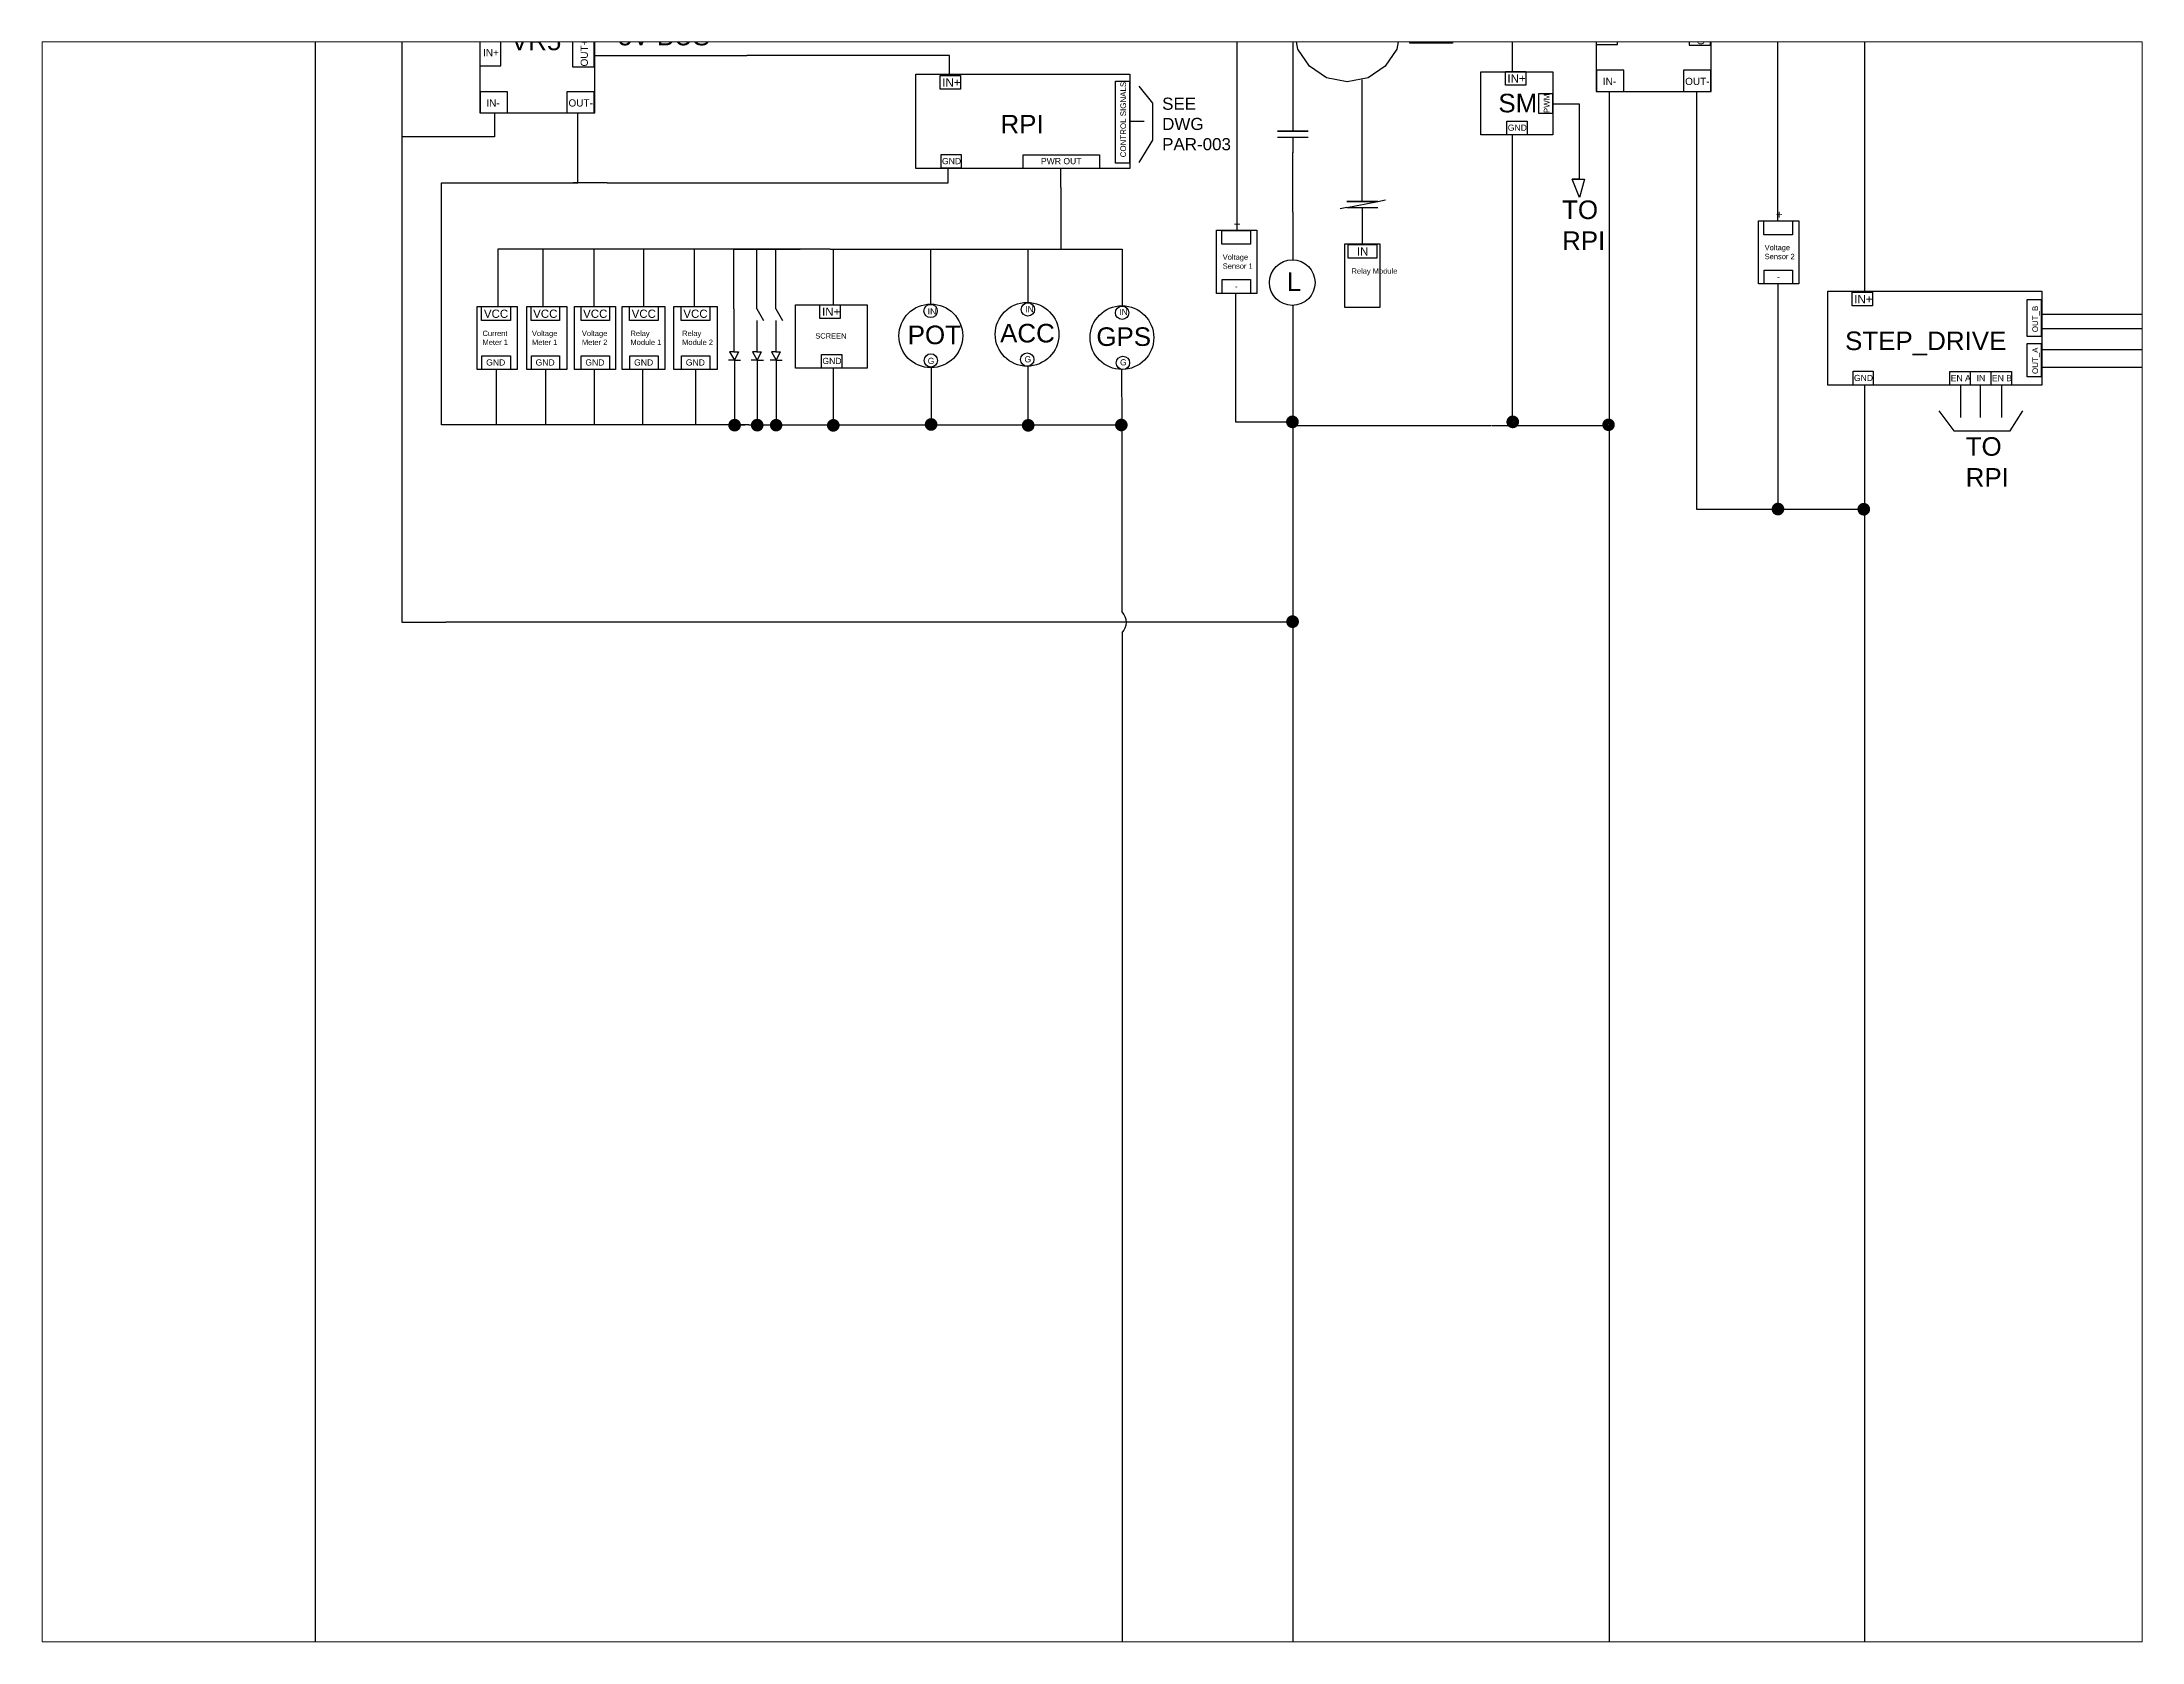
# Paper-space layout 'Layout2' of a CAD drawing. Header units: inches. Extents: x 1.05 to 9.45, y 0.8 to 7.2.
# The model-space entities are those that its viewports show. They can reach past a viewport. Long polylines and large blocks are cut down to what shows.
import ezdxf

# ---------------------------------------------------------------- set-up
doc = ezdxf.new("R2010")
doc.units = ezdxf.units.IN
doc.header["$MEASUREMENT"] = 0
doc.styles.get("Standard").update_dxf_attribs({"font": 'arial.ttf'})

msp = doc.modelspace()

# ---------------------------------------------------------------- linework, layer by layer
for p, q in [((6.832, 9.87), (6.832, 8.018)), ((7.809, 9.152), (7.809, 9.87)), ((1.536, 9.523), (1.536, -0.153)), ((2.035, 9.523), (2.035, 5.764)), ((7.154, 9.163), (7.154, 8.585)), ((7.826, 9.152), (7.809, 9.152)), ((8.415, 9.166), (8.415, 8.927)), ((9.941, 8.069), (9.941, 9.166)), ((10.438, 9.166), (10.438, 8.351)), ((3.143, 9.02), (4.016, 9.02)), ((5.182, 9.02), (4.016, 9.02)), ((5.182, 8.911), (5.182, 9.02)), ((7.553, 8.181), (7.553, 8.879)), ((8.971, 8.812), (8.971, -0.153)), ((9.473, 8.812), (9.473, 6.413)), ((2.567, 8.689), (2.567, 8.552)), ((3.046, 8.287), (3.046, 8.689)), ((7.154, 8.585), (7.065, 8.585)), ((7.065, 8.585), (7.154, 8.585)), ((7.243, 8.585), (7.154, 8.585)), ((7.154, 8.585), (7.243, 8.585)), ((2.567, 8.552), (2.035, 8.552)), ((7.065, 8.55), (7.154, 8.55)), ((7.154, 8.55), (7.243, 8.55)), ((7.154, 8.55), (7.154, 8.46)), ((7.154, 8.119), (7.154, 8.461)), ((8.415, 8.563), (8.415, 6.894)), ((5.174, 8.287), (5.174, 8.369)), ((5.821, 8.26), (5.821, 8.369)), ((10.438, 8.351), (10.438, 7.665)), ((2.262, 6.896), (2.262, 8.287)), ((2.262, 8.287), (3.046, 8.287)), ((3.214, 8.287), (3.019, 8.287)), ((3.214, 8.287), (4.947, 8.287)), ((4.947, 8.287), (5.174, 8.287)), ((5.821, 8.26), (5.821, 7.907)), ((7.154, 8.119), (7.154, 7.844)), ((7.464, 8.146), (7.425, 8.138)), ((7.553, 8.181), (7.464, 8.181)), ((7.464, 8.181), (7.553, 8.181)), ((7.464, 8.146), (7.642, 8.181)), ((7.464, 8.146), (7.553, 8.146)), ((7.552, 8.144), (7.552, 7.936)), ((7.642, 8.181), (7.553, 8.181)), ((7.553, 8.181), (7.642, 8.181)), ((7.553, 8.146), (7.642, 8.146)), ((7.642, 8.181), (7.687, 8.19)), ((3.943, 7.907), (2.587, 7.907)), ((2.587, 7.907), (2.587, 7.577)), ((2.846, 7.576), (2.846, 7.907)), ((3.14, 7.576), (3.14, 7.907)), ((3.424, 7.576), (3.424, 7.907)), ((3.717, 7.576), (3.717, 7.907)), ((4.485, 7.907), (3.943, 7.907)), ((3.943, 7.564), (3.943, 7.907)), ((3.943, 7.907), (4.324, 7.907)), ((4.274, 7.907), (3.994, 7.907)), ((4.075, 7.564), (4.075, 7.907)), ((4.495, 7.907), (4.132, 7.907)), ((4.183, 7.564), (4.183, 7.907)), ((4.495, 7.907), (5.073, 7.907)), ((4.514, 7.587), (4.514, 7.907)), ((5.073, 7.907), (5.073, 7.591)), ((5.073, 7.907), (5.632, 7.907)), ((5.632, 7.907), (5.632, 7.6)), ((5.632, 7.907), (6.173, 7.907)), ((6.173, 7.907), (6.173, 7.58)), ((6.825, 7.652), (6.825, 6.914)), ((9.941, 7.707), (9.941, 6.413)), ((3.943, 7.564), (3.943, 7.497)), ((3.943, 7.497), (3.943, 7.372)), ((4.075, 7.564), (4.113, 7.497)), ((4.075, 7.497), (4.075, 7.372)), ((4.183, 7.564), (4.222, 7.497)), ((4.183, 7.497), (4.183, 7.372)), ((7.154, 7.583), (7.154, 6.894)), ((11.454, 7.533), (12.091, 7.533)), ((3.943, 7.372), (3.943, 7.316)), ((4.075, 7.372), (4.074, 7.316)), ((4.183, 7.372), (4.183, 7.316)), ((11.454, 7.451), (12.051, 7.451)), ((3.946, 7.268), (3.911, 7.268)), ((3.943, 7.316), (3.918, 7.316)), ((3.918, 7.316), (3.946, 7.268)), ((3.943, 7.316), (3.968, 7.316)), ((3.968, 7.316), (3.946, 7.268)), ((3.946, 7.268), (3.981, 7.268)), ((3.946, 7.268), (3.946, 6.896)), ((4.077, 7.268), (4.042, 7.268)), ((4.074, 7.316), (4.049, 7.316)), ((4.049, 7.316), (4.077, 7.268)), ((4.074, 7.316), (4.099, 7.316)), ((4.099, 7.316), (4.077, 7.268)), ((4.077, 7.268), (4.112, 7.268)), ((4.077, 7.268), (4.077, 6.896)), ((4.185, 7.268), (4.15, 7.268)), ((4.183, 7.316), (4.158, 7.316)), ((4.158, 7.316), (4.185, 7.268)), ((4.183, 7.316), (4.208, 7.316)), ((4.208, 7.316), (4.185, 7.268)), ((4.185, 7.268), (4.22, 7.268)), ((4.185, 7.268), (4.185, 6.896)), ((11.454, 7.329), (12.038, 7.329)), ((2.579, 6.896), (2.579, 7.214)), ((2.862, 6.896), (2.862, 7.214)), ((3.142, 6.896), (3.142, 7.214)), ((3.42, 6.896), (3.42, 7.214)), ((3.724, 6.896), (3.724, 7.214)), ((4.514, 6.896), (4.514, 7.223)), ((5.077, 6.896), (5.077, 7.225)), ((5.633, 6.896), (5.633, 7.234)), ((6.173, 6.896), (6.171, 7.215)), ((10.438, 7.124), (10.438, -0.153)), ((11.454, 7.229), (12.064, 7.229)), ((4.028, 6.896), (2.262, 6.896)), ((3.946, 6.896), (4.005, 6.896)), ((4.028, 6.896), (4.514, 6.896)), ((4.514, 6.896), (5.077, 6.896)), ((5.077, 6.896), (5.633, 6.896)), ((5.633, 6.896), (6.173, 6.896)), ((6.825, 6.914), (7.152, 6.914)), ((7.154, 6.894), (7.475, 6.894)), ((7.154, 6.894), (7.154, 5.764)), ((7.471, 6.894), (8.294, 6.894)), ((8.298, 6.894), (8.971, 6.894)), ((6.173, 5.822), (6.173, 6.877)), ((9.473, 6.413), (10.438, 6.413)), ((2.035, 5.764), (2.288, 5.764)), ((7.154, 5.764), (2.288, 5.764)), ((6.173, 5.702), (6.173, -0.153)), ((7.154, 5.764), (7.154, -0.153)), ((-0.498, -0.154), (0.213, -0.154)), ((0.213, -0.154), (0.781, -0.154)), ((0.781, -0.154), (1.221, -0.153)), ((1.221, -0.153), (11.778, -0.153))]:
    msp.add_line(p, q)
at = {"color": 242, "true_color": 0xcd2027}
for p, q in [((6.35, 8.746), (6.271, 8.843)), ((6.35, 8.532), (6.35, 8.746)), ((8.647, 8.741), (8.799, 8.741)), ((8.799, 8.741), (8.799, 8.308)), ((6.22, 8.642), (6.3, 8.642)), ((6.271, 8.405), (6.35, 8.532)), ((8.799, 8.308), (8.758, 8.308)), ((8.758, 8.308), (8.829, 8.308)), ((8.801, 8.204), (8.758, 8.308)), ((8.829, 8.308), (8.801, 8.204)), ((10.99, 7.124), (10.99, 6.94)), ((11.104, 7.124), (11.104, 6.94)), ((11.225, 7.124), (11.225, 6.94)), ((10.866, 6.977), (10.952, 6.863)), ((11.275, 6.863), (11.349, 6.977)), ((10.952, 6.863), (11.275, 6.863))]:
    msp.add_line(p, q, dxfattribs=at)
for points in [[(8.897, 8.812), (9.558, 8.812), (9.558, 9.504), (8.897, 9.504)], [(2.482, 8.689), (3.143, 8.689), (3.143, 9.381), (2.482, 9.381)], [(7.826, 9.09), (7.826, 9.225), (8.072, 9.225), (8.072, 9.09)], [(7.827, 9.103), (7.827, 9.214), (7.881, 9.214), (7.881, 9.103)], [(8.018, 9.103), (8.018, 9.214), (8.072, 9.214), (8.072, 9.103)], [(8.897, 9.24), (8.897, 9.082), (9.02, 9.082), (9.02, 9.24)], [(9.554, 9.078), (9.554, 9.235), (9.432, 9.235), (9.432, 9.078)], [(2.482, 9.116), (2.482, 8.959), (2.604, 8.959), (2.604, 9.116)], [(3.139, 8.954), (3.139, 9.112), (3.016, 9.112), (3.016, 8.954)], [(8.899, 8.812), (9.056, 8.812), (9.056, 8.935), (8.899, 8.935)], [(9.398, 8.812), (9.556, 8.812), (9.556, 8.935), (9.398, 8.935)], [(2.484, 8.689), (2.641, 8.689), (2.641, 8.811), (2.484, 8.811)], [(2.983, 8.689), (3.14, 8.689), (3.14, 8.811), (2.983, 8.811)], [(4.987, 8.911), (6.217, 8.911), (6.217, 8.369), (4.987, 8.369)], [(5.128, 8.905), (5.244, 8.905), (5.244, 8.825), (5.128, 8.825)], [(6.135, 8.4), (6.135, 8.872), (6.215, 8.872), (6.215, 8.4)], [(8.234, 8.926), (8.647, 8.926), (8.647, 8.563), (8.234, 8.563)], [(8.375, 8.927), (8.492, 8.927), (8.492, 8.848), (8.375, 8.848)], [(8.567, 8.685), (8.567, 8.801), (8.646, 8.801), (8.646, 8.685)], [(8.384, 8.642), (8.5, 8.642), (8.5, 8.563), (8.384, 8.563)], [(5.133, 8.45), (5.249, 8.45), (5.249, 8.371), (5.133, 8.371)], [(5.605, 8.449), (6.043, 8.449), (6.043, 8.369), (5.605, 8.369)], [(6.715, 8.016), (6.947, 8.016), (6.947, 7.652), (6.715, 7.652)], [(6.746, 8.014), (6.91, 8.014), (6.91, 7.935), (6.746, 7.935)], [(9.829, 8.07), (10.061, 8.07), (10.061, 7.707), (9.829, 7.707)], [(9.86, 8.069), (10.024, 8.069), (10.024, 7.989), (9.86, 7.989)], [(7.453, 7.936), (7.653, 7.936), (7.653, 7.572), (7.453, 7.572)], [(7.472, 7.934), (7.636, 7.934), (7.636, 7.854), (7.472, 7.854)], [(6.748, 7.732), (6.91, 7.732), (6.91, 7.652), (6.748, 7.652)], [(9.862, 7.786), (10.024, 7.786), (10.024, 7.707), (9.862, 7.707)], [(10.227, 7.665), (11.457, 7.665), (11.457, 7.124), (10.227, 7.124)], [(10.368, 7.659), (10.484, 7.659), (10.484, 7.58), (10.368, 7.58)], [(11.374, 7.404), (11.374, 7.617), (11.454, 7.617), (11.454, 7.404)], [(2.468, 7.577), (2.698, 7.577), (2.698, 7.214), (2.468, 7.214)], [(2.493, 7.576), (2.658, 7.576), (2.658, 7.496), (2.493, 7.496)], [(2.752, 7.577), (2.982, 7.577), (2.982, 7.214), (2.752, 7.214)], [(2.777, 7.576), (2.941, 7.576), (2.941, 7.496), (2.777, 7.496)], [(3.026, 7.577), (3.262, 7.577), (3.262, 7.214), (3.026, 7.214)], [(3.064, 7.576), (3.228, 7.576), (3.228, 7.496), (3.064, 7.496)], [(3.301, 7.577), (3.545, 7.577), (3.545, 7.214), (3.301, 7.214)], [(3.343, 7.576), (3.507, 7.576), (3.507, 7.496), (3.343, 7.496)], [(3.597, 7.577), (3.847, 7.577), (3.847, 7.214), (3.597, 7.214)], [(3.64, 7.576), (3.804, 7.576), (3.804, 7.496), (3.64, 7.496)], [(4.296, 7.586), (4.709, 7.586), (4.709, 7.223), (4.296, 7.223)], [(4.437, 7.587), (4.553, 7.587), (4.553, 7.508), (4.437, 7.508)], [(11.374, 7.172), (11.374, 7.364), (11.454, 7.364), (11.454, 7.172)], [(2.495, 7.293), (2.658, 7.293), (2.658, 7.214), (2.495, 7.214)], [(2.779, 7.293), (2.941, 7.293), (2.941, 7.214), (2.779, 7.214)], [(3.065, 7.293), (3.228, 7.293), (3.228, 7.214), (3.065, 7.214)], [(3.345, 7.293), (3.507, 7.293), (3.507, 7.214), (3.345, 7.214)], [(3.642, 7.293), (3.804, 7.293), (3.804, 7.214), (3.642, 7.214)], [(4.446, 7.302), (4.562, 7.302), (4.562, 7.223), (4.446, 7.223)], [(10.373, 7.205), (10.489, 7.205), (10.489, 7.125), (10.373, 7.125)], [(10.929, 7.203), (11.046, 7.203), (11.046, 7.124), (10.929, 7.124)], [(11.048, 7.203), (11.164, 7.203), (11.164, 7.124), (11.048, 7.124)], [(11.166, 7.203), (11.283, 7.203), (11.283, 7.124), (11.166, 7.124)]]:
    msp.add_lwpolyline(points, close=True)
at = {"const_width": 0.0338}
for points in [[(8.156, 9.163, 1), (8.195, 9.163, 1)], [(8.392, 9.158, 1), (8.431, 9.158, 1)], [(9.919, 9.16, 1), (9.958, 9.16, 1)], [(3.927, 6.895, 1), (3.966, 6.895, 1)], [(4.057, 6.895, 1), (4.096, 6.895, 1)], [(4.166, 6.895, 1), (4.204, 6.895, 1)], [(4.494, 6.894, 1), (4.533, 6.894, 1)], [(5.056, 6.899, 1), (5.095, 6.899, 1)], [(5.614, 6.894, 1), (5.653, 6.894, 1)], [(6.149, 6.896, 1), (6.188, 6.896, 1)], [(7.132, 6.914, 1), (7.171, 6.914, 1)], [(8.398, 6.914, 1), (8.437, 6.914, 1)], [(8.949, 6.897, 1), (8.987, 6.897, 1)], [(9.922, 6.413, 1), (9.961, 6.413, 1)], [(10.415, 6.412, 1), (10.454, 6.412, 1)], [(7.133, 5.766, 1), (7.172, 5.766, 1)], [(1.515, -0.154, 1), (1.554, -0.154, 1)], [(1.515, -0.154, 1), (1.554, -0.154, 1)], [(6.155, -0.151, 1), (6.194, -0.151, 1)], [(6.155, -0.151, 1), (6.194, -0.151, 1)], [(7.133, -0.147, 1), (7.172, -0.147, 1)], [(7.133, -0.147, 1), (7.172, -0.147, 1)], [(8.954, -0.134, 1), (8.993, -0.134, 1)], [(10.421, -0.134, 1), (10.46, -0.134, 1)]]:
    msp.add_lwpolyline(points, format="xyb", close=True, dxfattribs=at)
for centre, radius in [((7.467, 9.175), 0.308), ((7.151, 7.714), 0.131), ((12.344, 7.358), 0.308), ((5.074, 7.408), 0.183), ((5.073, 7.551), 0.0383), ((5.627, 7.417), 0.183), ((5.632, 7.56), 0.0383), ((6.172, 7.398), 0.183), ((6.173, 7.541), 0.0383), ((5.074, 7.267), 0.0383), ((5.628, 7.272), 0.0383), ((6.178, 7.253), 0.0383)]:
    msp.add_circle(centre, radius)
msp.add_arc((6.113, 5.762), 0.0845, 315, 45)

# ---------------------------------------------------------------- texts
at = {"attachment_point": 1}
for s, width, gutter_width, insert, char_height in [('5V BUS', 0.80774, 0.533, (3.276, 9.184), 0.1066), ('E-STOP', 0.08638, 0.533, (7.205, 9.226), 0.1066), ('Relay Module', 0.16864, 0.104, (7.902, 9.184), 0.02079), ('IN+', 0.01906, 0.206, (8.917, 9.179), 0.0412), ('IN+', 0.01906, 0.206, (2.501, 9.056), 0.0412), ('VR5', 0.08638, 0.533, (2.661, 9.156), 0.1066), ('IN+', 0.03836, 0.237, (5.14, 8.888), 0.0473), ('IN+', 0.03836, 0.237, (8.387, 8.911), 0.0473), ('IN-', 0.01906, 0.206, (8.935, 8.891), 0.0412), ('OUT-', 0.01906, 0.206, (9.408, 8.891), 0.0412), ('IN-', 0.01906, 0.206, (2.52, 8.767), 0.0412), ('OUT-', 0.01906, 0.206, (2.992, 8.767), 0.0412), ('SM', 0.08638, 0.533, (8.335, 8.799), 0.1066), ('RPI', 0.08638, 0.533, (5.474, 8.678), 0.1066), ('GND', 0.02866, 0.177, (8.389, 8.622), 0.0354), ('GND', 0.02866, 0.177, (5.138, 8.43), 0.0354), ('     PWR OUT', 0.48921, 0.177, (5.638, 8.43), 0.03537), (' +', 0.03836, 0.237, (9.929, 8.129), 0.0473), (' +', 0.03836, 0.237, (6.815, 8.074), 0.0473), ('Voltage Sensor 1', 0.25018, 0.154, (6.751, 7.876), 0.03084), ('IN', 0.03836, 0.237, (7.522, 7.917), 0.0473), ('Voltage Sensor 2', 0.25018, 0.154, (9.865, 7.931), 0.03084), ('L', 0.08638, 0.533, (7.119, 7.773), 0.107), ('Relay Module', 0.25018, 0.154, (7.491, 7.796), 0.03084), ('-', 0.02866, 0.177, (9.936, 7.766), 0.0354), ('-', 0.02866, 0.177, (6.821, 7.711), 0.0354), ('IN+', 0.03836, 0.237, (10.38, 7.643), 0.0473), ('VCC', 0.03836, 0.237, (2.506, 7.559), 0.0473), ('VCC', 0.03836, 0.237, (2.789, 7.559), 0.0473), ('VCC', 0.03836, 0.237, (3.076, 7.559), 0.0473), ('VCC', 0.03836, 0.237, (3.355, 7.559), 0.0473), ('VCC', 0.03836, 0.237, (3.652, 7.559), 0.0473), ('IN+', 0.03836, 0.237, (4.449, 7.571), 0.0473), ('IN', 0.02866, 0.177, (5.056, 7.567), 0.0354), ('IN', 0.02866, 0.177, (5.616, 7.579), 0.0354), ('IN', 0.02866, 0.177, (6.156, 7.563), 0.0354), ('Current Meter 1', 0.25018, 0.154, (2.498, 7.438), 0.03084), ('Voltage Meter 1', 0.25018, 0.154, (2.782, 7.438), 0.03084), ('Voltage Meter 2', 0.25018, 0.154, (3.069, 7.438), 0.03084), ('Relay Module 1', 0.25018, 0.154, (3.348, 7.438), 0.03084), ('Relay Module 2', 0.25018, 0.154, (3.645, 7.438), 0.03084), ('SCREEN', 0.02499, 0.154, (4.41, 7.423), 0.0308), ('POT', 0.08638, 0.533, (4.941, 7.467), 0.1066), ('ACC', 0.08638, 0.533, (5.472, 7.477), 0.1066), ('GPS', 0.08638, 0.533, (6.025, 7.457), 0.1066), ('STEP_DRIVE', 0.08638, 0.533, (10.327, 7.433), 0.1066), ('GND', 0.02866, 0.177, (2.519, 7.273), 0.0354), ('GND', 0.02866, 0.177, (2.803, 7.273), 0.0354), ('GND', 0.02866, 0.177, (3.089, 7.273), 0.0354), ('GND', 0.02866, 0.177, (3.369, 7.273), 0.0354), ('GND', 0.02866, 0.177, (3.666, 7.273), 0.0354), ('GND', 0.02866, 0.177, (4.451, 7.282), 0.0354), ('G', 0.02866, 0.177, (5.056, 7.282), 0.0354), ('G', 0.02866, 0.177, (5.612, 7.291), 0.0354), ('G', 0.02866, 0.177, (6.161, 7.274), 0.0354), ('GND', 0.02866, 0.177, (10.378, 7.184), 0.0354), ('EN A', 0.25082, 0.177, (10.934, 7.183), 0.0354), ('IN', 0.25082, 0.177, (11.083, 7.183), 0.0354), ('EN B', 0.25082, 0.177, (11.171, 7.183), 0.0354)]:
    msp.add_mtext_dynamic_manual_height_columns(s, width=width, gutter_width=gutter_width, heights=[0], dxfattribs=dict(at, insert=insert, char_height=char_height))
at = {"attachment_point": 1, "rotation": 90}
for s, width, gutter_width, insert, char_height in [('COM', 0.02585, 0.16, (7.839, 9.109), 0.0319), ('NO', 0.02585, 0.16, (8.029, 9.129), 0.0319), ('OUT+', 0.01906, 0.206, (9.478, 9.08), 0.0412), ('OUT+', 0.01906, 0.206, (3.062, 8.956), 0.0412), ('CONTROL SIGNALS', 0.51832, 0.163, (6.163, 8.434), 0.03269), ('PWM', 0.02648, 0.163, (8.596, 8.688), 0.0327), ('OUT_B', 0.02648, 0.163, (11.403, 7.429), 0.0327), ('OUT_A', 0.02648, 0.163, (11.403, 7.189), 0.0327)]:
    msp.add_mtext_dynamic_manual_height_columns(s, width=width, gutter_width=gutter_width, heights=[0], dxfattribs=dict(at, insert=insert, char_height=char_height))
at = {"color": 240, "true_color": 0xed1f24, "attachment_point": 1}
for s, width, gutter_width, insert, char_height in [('SEE DWG PAR-003', 0.05652, 0.349, (6.403, 8.777), 0.06976), ('TO RPI', 0.08638, 0.533, (8.701, 8.186), 0.1066), ('TO RPI', 0.08638, 0.533, (11.02, 6.826), 0.1066)]:
    msp.add_mtext_dynamic_manual_height_columns(s, width=width, gutter_width=gutter_width, heights=[0], dxfattribs=dict(at, insert=insert, char_height=char_height))

psp = doc.layouts.new('Layout2')

# ---------------------------------------------------------------- viewports
at = {"layer": '0'}
psp.add_viewport(center=(5.25, 4), size=(8.4, 6.4), view_center_point=(6, 4.5), view_height=9.193231, dxfattribs=at)

doc.saveas('drawing.dxf')
